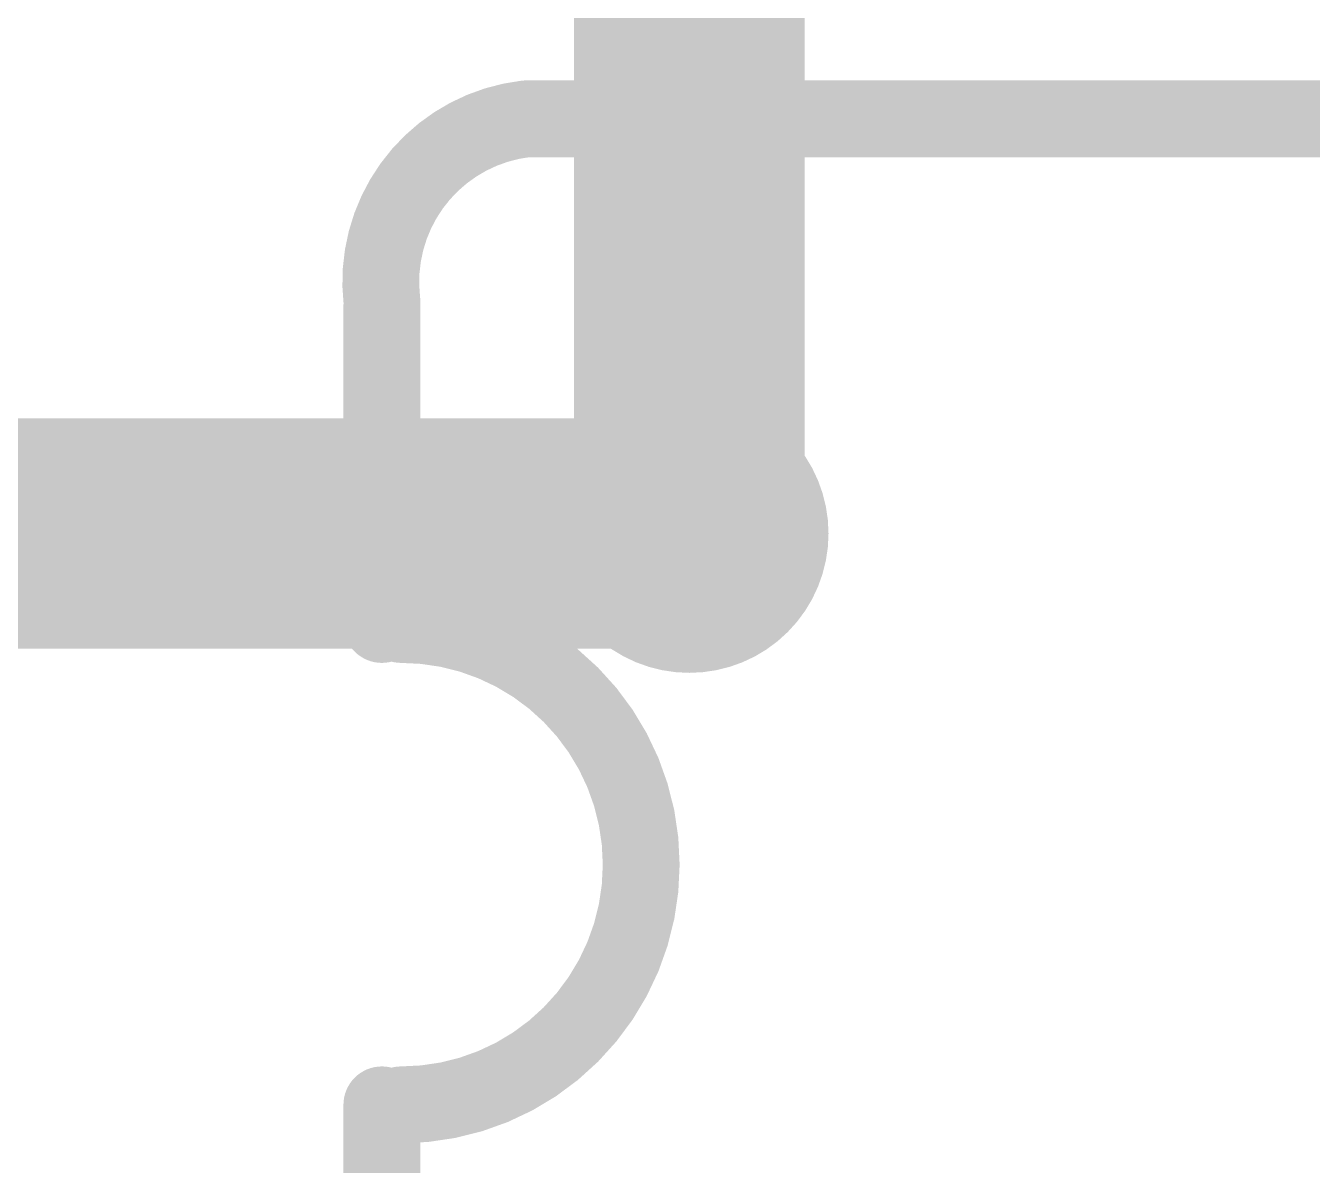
# Model space of a CAD drawing. Extents: x -8 to 102, y -79 to 54.
# Drawn here: x 44.092 to 47.494, y 11.372 to 14.385 of the extents above; entities that cross this region are included whole.
import ezdxf

# ---------------------------------------------------------------- set-up
doc = ezdxf.new("R2010")
doc.units = 0
for name, color, linetype in [('1', 12, 'CONTINUOUS'), ('16', 132, 'CONTINUOUS'), ('18', 110, 'CONTINUOUS'), ('21', 41, 'CONTINUOUS')]:
    doc.layers.add(name, color=color, linetype=linetype)

# ---------------------------------------------------------------- blocks, each defined once
blk = doc.blocks.new('ROUNDV')
at = {"const_width": 0.5}
blk.add_lwpolyline([(0, -0.25, 1), (0, 0.25, 1), (0, -0.25)], format="xyb", dxfattribs=at)

msp = doc.modelspace()

# ---------------------------------------------------------------- linework, layer by layer
at = {"layer": '1', "const_width": 0.6096}
for points in [[(45.847, 13.042), (45.847, 14.992)], [(45.847, 13.042), (43.434, 13.042)]]:
    msp.add_lwpolyline(points, dxfattribs=at)
at = {"layer": '1', "const_width": 0.3048}
for points in [[(45.847, 12.8896, 1), (45.847, 13.1944)], [(45.6946, 13.042, 1), (45.9994, 13.042)]]:
    msp.add_lwpolyline(points, format="xyb", dxfattribs=at)
at = {"layer": '16', "const_width": 0.6096}
msp.add_lwpolyline([(45.847, 13.042), (45.847, 22.86)], dxfattribs=at)
at = {"layer": '16', "const_width": 0.3048}
msp.add_lwpolyline([(45.6946, 13.042, 1), (45.9994, 13.042)], format="xyb", dxfattribs=at)
at = {"layer": '21'}
for points, const_width in [([(45.4152, 14.1383, 0.4143), (45.0342, 13.6573)], 0.2032), ([(45.4152, 14.1891, 1), (45.4152, 14.0875)], 0.1016), ([(45.421, 14.0878, 1), (45.4094, 14.1888)], 0.1016), ([(45.085, 13.6446, 1), (44.9834, 13.6446)], 0.1016), ([(44.9837, 13.6514, 1), (45.0847, 13.6632)], 0.1016), ([(45.085, 11.5316, 1), (45.085, 12.8016)], 0.2032), ([(45.085, 12.8524, 1), (45.085, 12.7508)], 0.1016), ([(44.9834, 12.8016, 1), (45.085, 12.8016)], 0.1016), ([(45.085, 11.5316, 1), (44.9834, 11.5316)], 0.1016), ([(45.085, 11.5824, 1), (45.085, 11.4808)], 0.1016)]:
    msp.add_lwpolyline(points, format="xyb", dxfattribs=dict(at, const_width=const_width))
at = {"layer": '21', "const_width": 0.2032}
for points in [[(50.0888, 14.1383), (45.4152, 14.1383)], [(45.0342, 13.6446), (45.0342, 12.8016)], [(45.0342, 10.5267), (45.0342, 11.5316)]]:
    msp.add_lwpolyline(points, dxfattribs=at)

# ---------------------------------------------------------------- block references
at = {"layer": '18', "xscale": 0.7366, "yscale": 0.7366}
msp.add_blockref('ROUNDV', (45.847, 13.042), dxfattribs=at)
msp.add_blockref('ROUNDV', (45.847, 13.042), dxfattribs=at)

doc.saveas('drawing.dxf')
